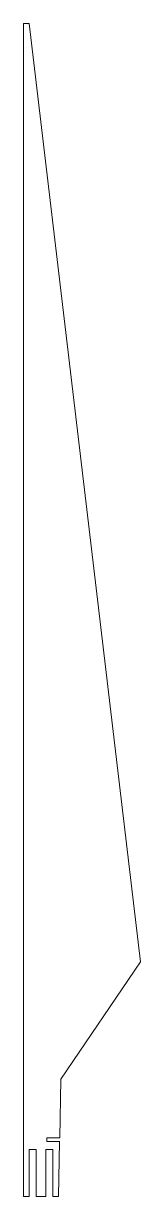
# Model space of a CAD drawing. Header units: millimetres. Extents: x 100 to 200, y 0 to 1000.
import ezdxf

# ---------------------------------------------------------------- set-up
doc = ezdxf.new("R2010")
doc.units = ezdxf.units.MM
doc.layers.get('0').update_dxf_attribs({"linetype": 'CONTINUOUS', "lineweight": 0})

# ---------------------------------------------------------------- blocks, each defined once
blk = doc.blocks.new('notch')
for p, q in [((-10, 2), (-10, -1)), ((1, 2), (-10, 2)), ((-10, -1), (0.94, -1))]:
    blk.add_line(p, q)

msp = doc.modelspace()

# ---------------------------------------------------------------- linework, layer by layer
for p, q in [((100, 1000), (100, 0)), ((100, 1000), (105, 1000)), ((200, 200), (105, 1000)), ((132, 100), (200, 200)), ((132, 100), (131, 50)), ((111, 40), (105, 40)), ((105, 40), (105, 0)), ((111, 0), (111, 40)), ((119, 40), (119, 0)), ((119, 40), (125, 40)), ((125, 40), (125, 0)), ((130, 0), (130.9, 47)), ((105, 0), (100, 0)), ((111, 0), (119, 0)), ((125, 0), (130, 0))]:
    msp.add_line(p, q)

# ---------------------------------------------------------------- block references
msp.add_blockref('notch', (130, 48))

doc.saveas('drawing.dxf')
